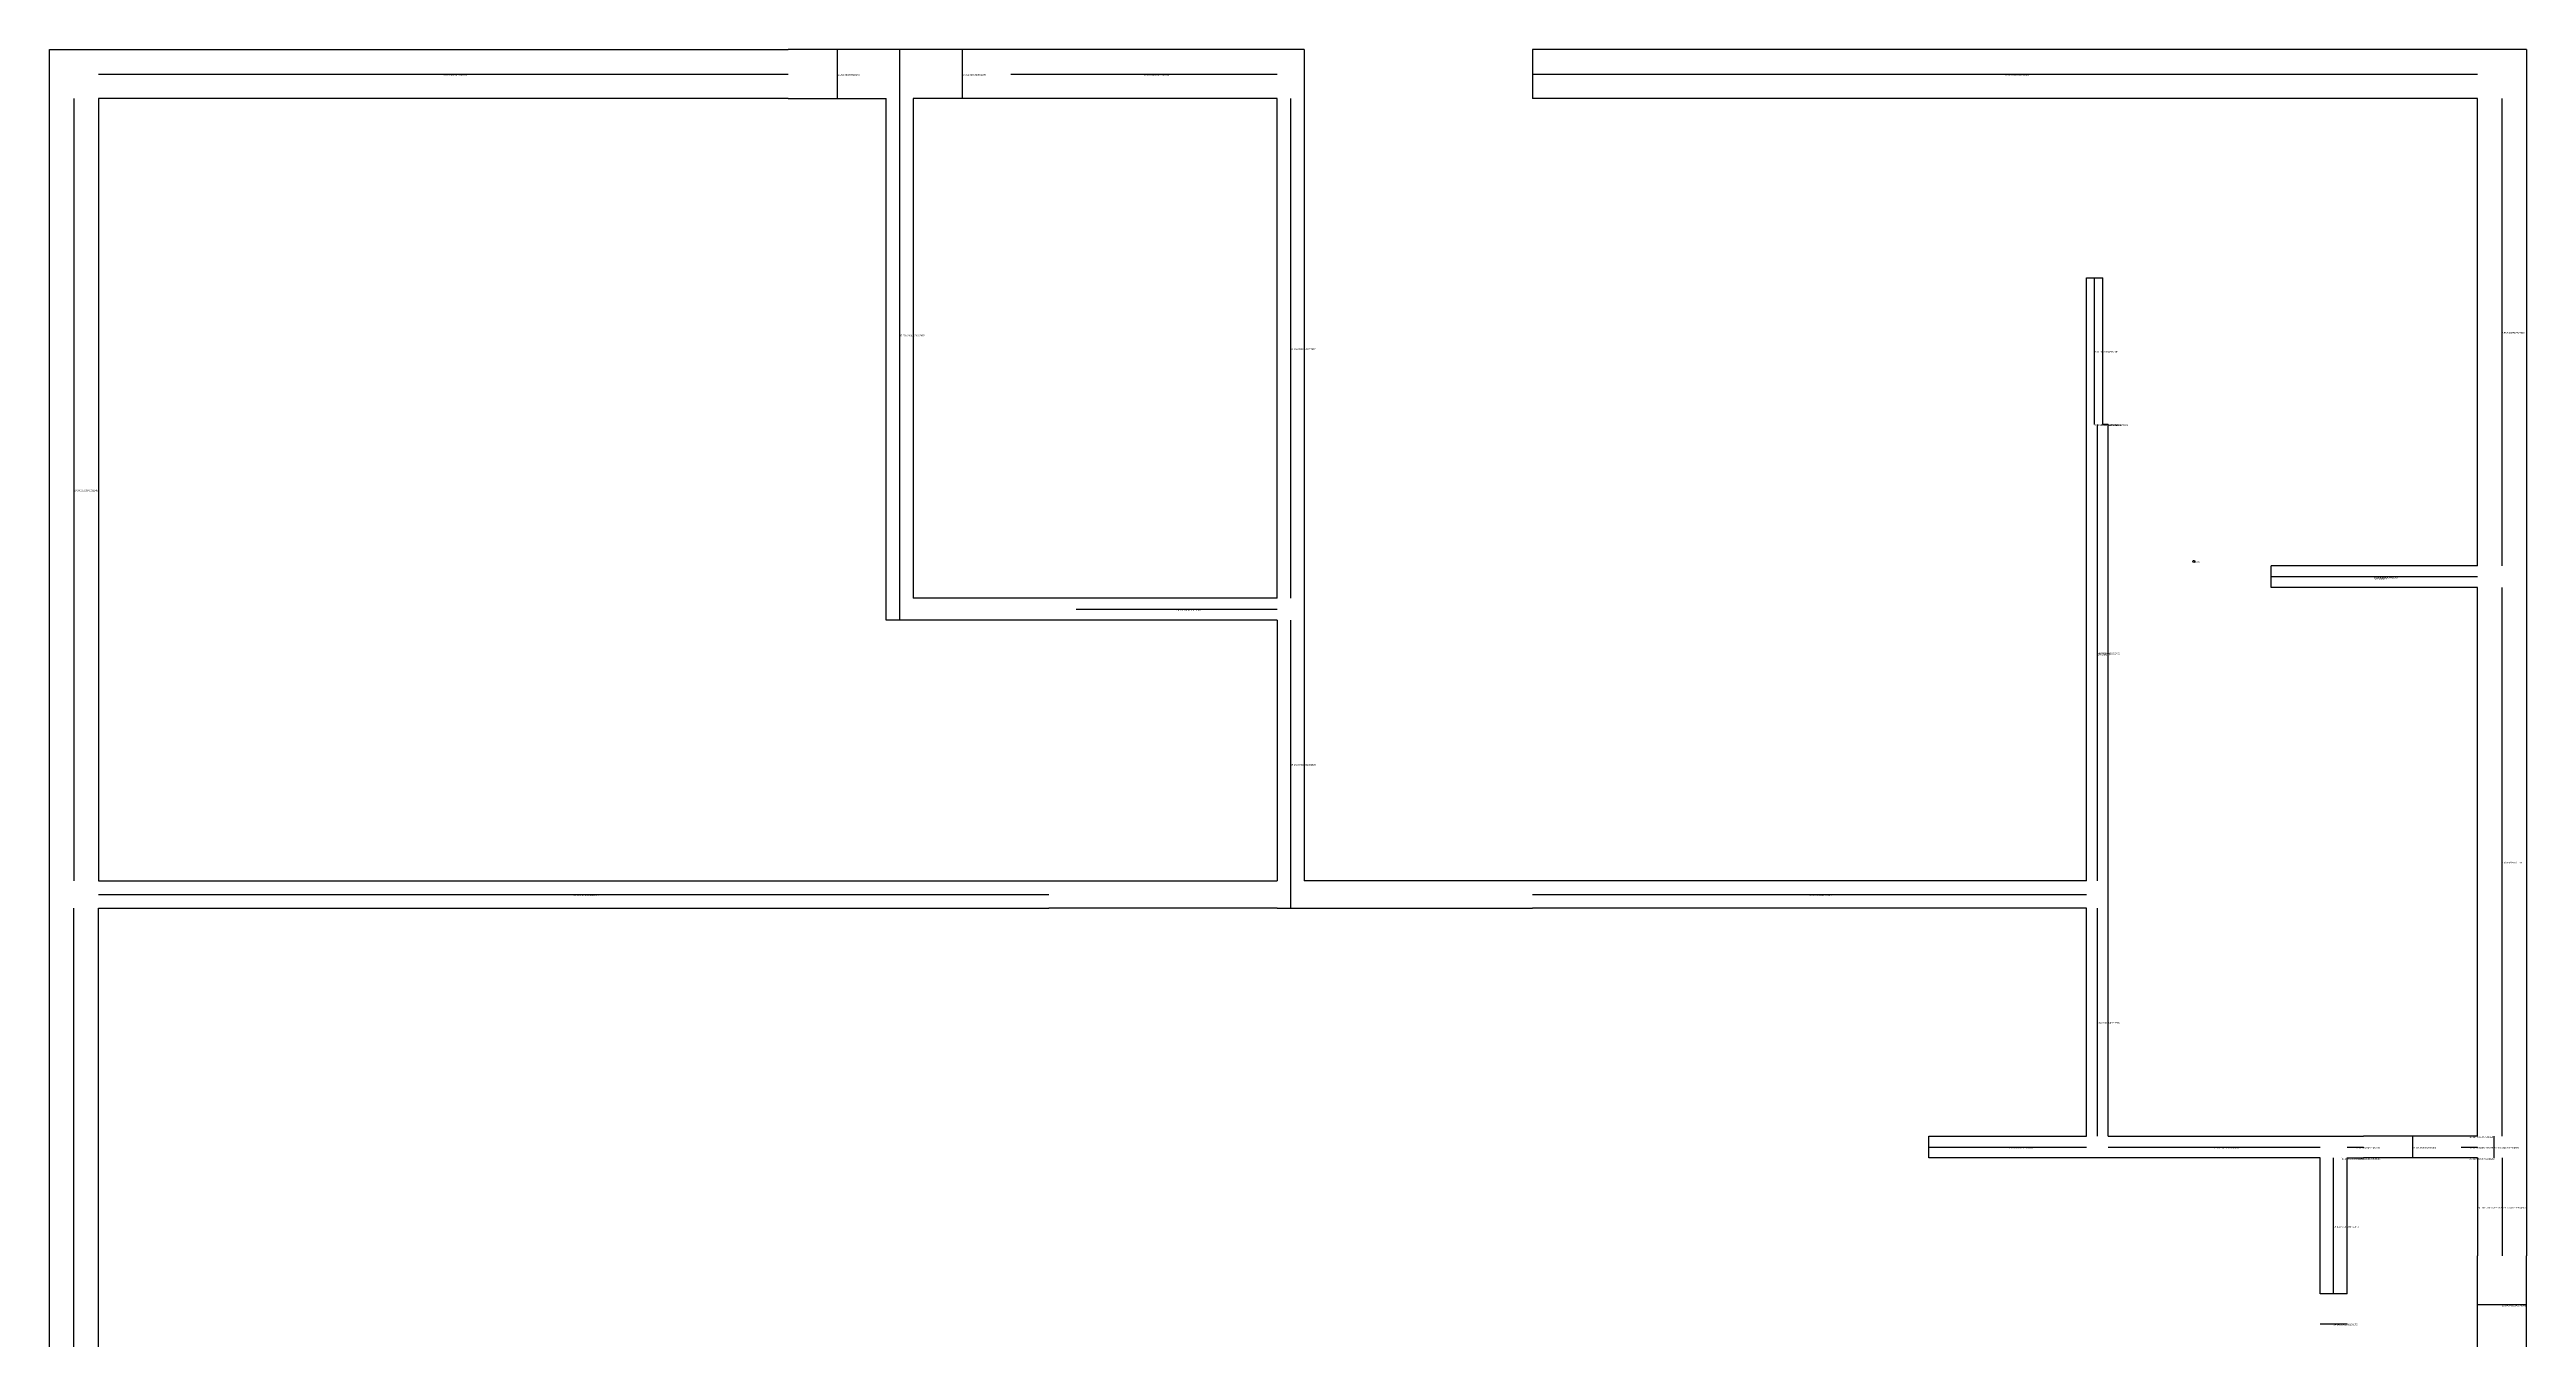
# Model space of a CAD drawing. Header units: metres. Extents: x 328 to 784, y 390 to 981.
# Drawn here: x 328 to 784, y 743.6 to 981 of the extents above; entities that cross this region are included whole.
import ezdxf

# ---------------------------------------------------------------- set-up
doc = ezdxf.new("R2010")
doc.units = ezdxf.units.M

msp = doc.modelspace()

# ---------------------------------------------------------------- linework, layer by layer
at = {"layer": 'centrelines'}
for p, q in [((473, 981), (473, 972)), ((484.5, 981), (484.5, 876)), ((496, 981), (496, 972)), ((337, 976.5), (464, 976.5)), ((505, 976.5), (554, 976.5)), ((601, 976.5), (775, 976.5)), ((332.5, 972), (332.5, 828)), ((556.5, 880), (556.5, 972)), ((779.5, 886), (779.5, 972)), ((704.5, 912), (704.5, 939)), ((704.5, 912), (704.5, 912)), ((705, 828), (705, 912)), ((705, 912), (705, 912)), ((706.5, 912), (706.5, 912)), ((737, 884), (775, 884)), ((779.5, 781), (779.5, 882)), ((517, 878), (554, 878)), ((556.5, 823), (556.5, 876)), ((337, 825.5), (512, 825.5)), ((601, 825.5), (703, 825.5)), ((332.5, 546), (332.5, 823)), ((705, 781), (705, 823)), ((763, 781), (763, 777)), ((773.5, 781), (773.5, 781)), ((778, 781), (778, 777)), ((674, 779), (703, 779)), ((707, 779), (746, 779)), ((748.5, 752), (748.5, 777)), ((750, 777), (750, 777)), ((751, 779), (754, 779)), ((752.5, 777), (752.5, 777)), ((772, 779), (775, 779)), ((773.5, 777), (773.5, 777)), ((779.5, 777), (779.5, 759)), ((775, 768), (775, 768)), ((775, 750), (784, 750)), ((746, 746.5), (751, 746.5))]:
    msp.add_line(p, q, dxfattribs=at)
at = {"layer": 'entity_location'}
msp.add_circle((722.76, 886.79), 0.2, dxfattribs=at)
at = {"layer": 'wall'}
for p, q in [((328, 537), (328, 981)), ((328, 981), (464, 981)), ((482, 981), (464, 981)), ((487, 981), (482, 981)), ((505, 981), (487, 981)), ((559, 981), (505, 981)), ((559, 981), (559, 828)), ((784, 981), (601, 981)), ((601, 981), (601, 972)), ((784, 981), (784, 759)), ((464, 972), (337, 972)), ((337, 972), (337, 828)), ((464, 972), (482, 972)), ((482, 876), (482, 972)), ((505, 972), (487, 972)), ((487, 972), (487, 880)), ((554, 972), (505, 972)), ((554, 880), (554, 972)), ((775, 972), (601, 972)), ((775, 886), (775, 972)), ((703, 912), (703, 939)), ((703, 939), (706, 939)), ((706, 912), (706, 939)), ((703, 828), (703, 912)), ((707, 912), (706, 912)), ((707, 781), (707, 912)), ((737, 882), (737, 886)), ((775, 886), (737, 886)), ((775, 882), (737, 882)), ((775, 781), (775, 882)), ((487, 876), (482, 876)), ((517, 880), (487, 880)), ((517, 876), (487, 876)), ((554, 880), (517, 880)), ((554, 876), (517, 876)), ((554, 876), (554, 828)), ((337, 828), (512, 828)), ((512, 828), (554, 828)), ((601, 828), (559, 828)), ((703, 828), (601, 828)), ((337, 546), (337, 823)), ((337, 823), (512, 823)), ((554, 823), (512, 823)), ((554, 823), (559, 823)), ((559, 823), (601, 823)), ((703, 823), (601, 823)), ((703, 781), (703, 823)), ((674, 777), (674, 781)), ((674, 781), (703, 781)), ((707, 781), (754, 781)), ((772, 781), (754, 781)), ((775, 781), (772, 781)), ((746, 777), (674, 777)), ((746, 752), (746, 777)), ((751, 752), (751, 777)), ((751, 777), (754, 777)), ((772, 777), (754, 777)), ((775, 777), (772, 777)), ((775, 777), (775, 759)), ((775, 741), (775, 759)), ((784, 741), (784, 759)), ((751, 752), (746, 752))]:
    msp.add_line(p, q, dxfattribs=at)

# ---------------------------------------------------------------- texts
at = {"layer": 'centrelines', "char_height": 0.3, "attachment_point": 1}
for s, insert in [('56 273.8676579648969', (400.5, 976.5)), ('54 263.893397540172', (473, 976.5)), ('48 242.2391305021278', (496, 976.5)), ('45 191.11989875729148', (529.5, 976.5)), ('10 89.70566400716325', (688, 976.5)), ('47 238.25932432322455', (484.5, 928.5)), ('32 166.25932432322452', (556.5, 926)), ('6 56.74067567677548', (779.5, 929)), ('5 31.124402368281764', (704.5, 925.5)), ('4 31.124402368281764', (704.5, 912)), ('3 30.833733125579833', (705, 912)), ('2 29.99485164973825', (706.5, 912)), ('59 390.2593243232245', (332.5, 900)), ('0 14.512241638422637', (756, 884)), ('38 168.98831288460804', (535.5, 878)), ('1 17.75932432322452', (705, 870)), ('35 166.60936532482623', (556.5, 849.5)), ('7 56.94286552211111', (779.5, 831.5)), ('46 219.49143129968627', (424.5, 825.5)), ('8 64.40051647706822', (652, 825.5)), ('9 66.22016992717869', (705, 802)), ('18 117.33310571318287', (773.5, 781)), ('12 109.59037261478288', (688.5, 779)), ('11 107.79433599283675', (726.5, 779)), ('15 113.1231657417489', (750, 777)), ('13 111.43228721881911', (752.5, 779)), ('17 113.75106155908644', (752.5, 777)), ('16 113.1890167246304', (763, 779)), ('21 120.95210781232232', (773.5, 777)), ('19 118.50849342237868', (773.5, 779)), ('20 119.34812012508587', (778, 779)), ('23 129.77358151467126', (775, 768)), ('22 123.58924100569979', (779.5, 768)), ('14 112.77135540732348', (748.5, 764.5)), ('25 146.43011491796062', (779.5, 750)), ('24 142.2062928199172', (748.5, 746.5))]:
    msp.add_mtext(s, dxfattribs=dict(at, insert=insert))
at = {"layer": 'chosen_line', "color": 3, "char_height": 0.5, "attachment_point": 1}
for insert in [(756, 884), (705, 870)]:
    msp.add_mtext('chosen', dxfattribs=dict(at, insert=insert))
at = {"layer": 'debug', "insert": (722.76, 886.79), "char_height": 0.2, "attachment_point": 1}
msp.add_mtext('722, 886', dxfattribs=at)

doc.saveas('drawing.dxf')
